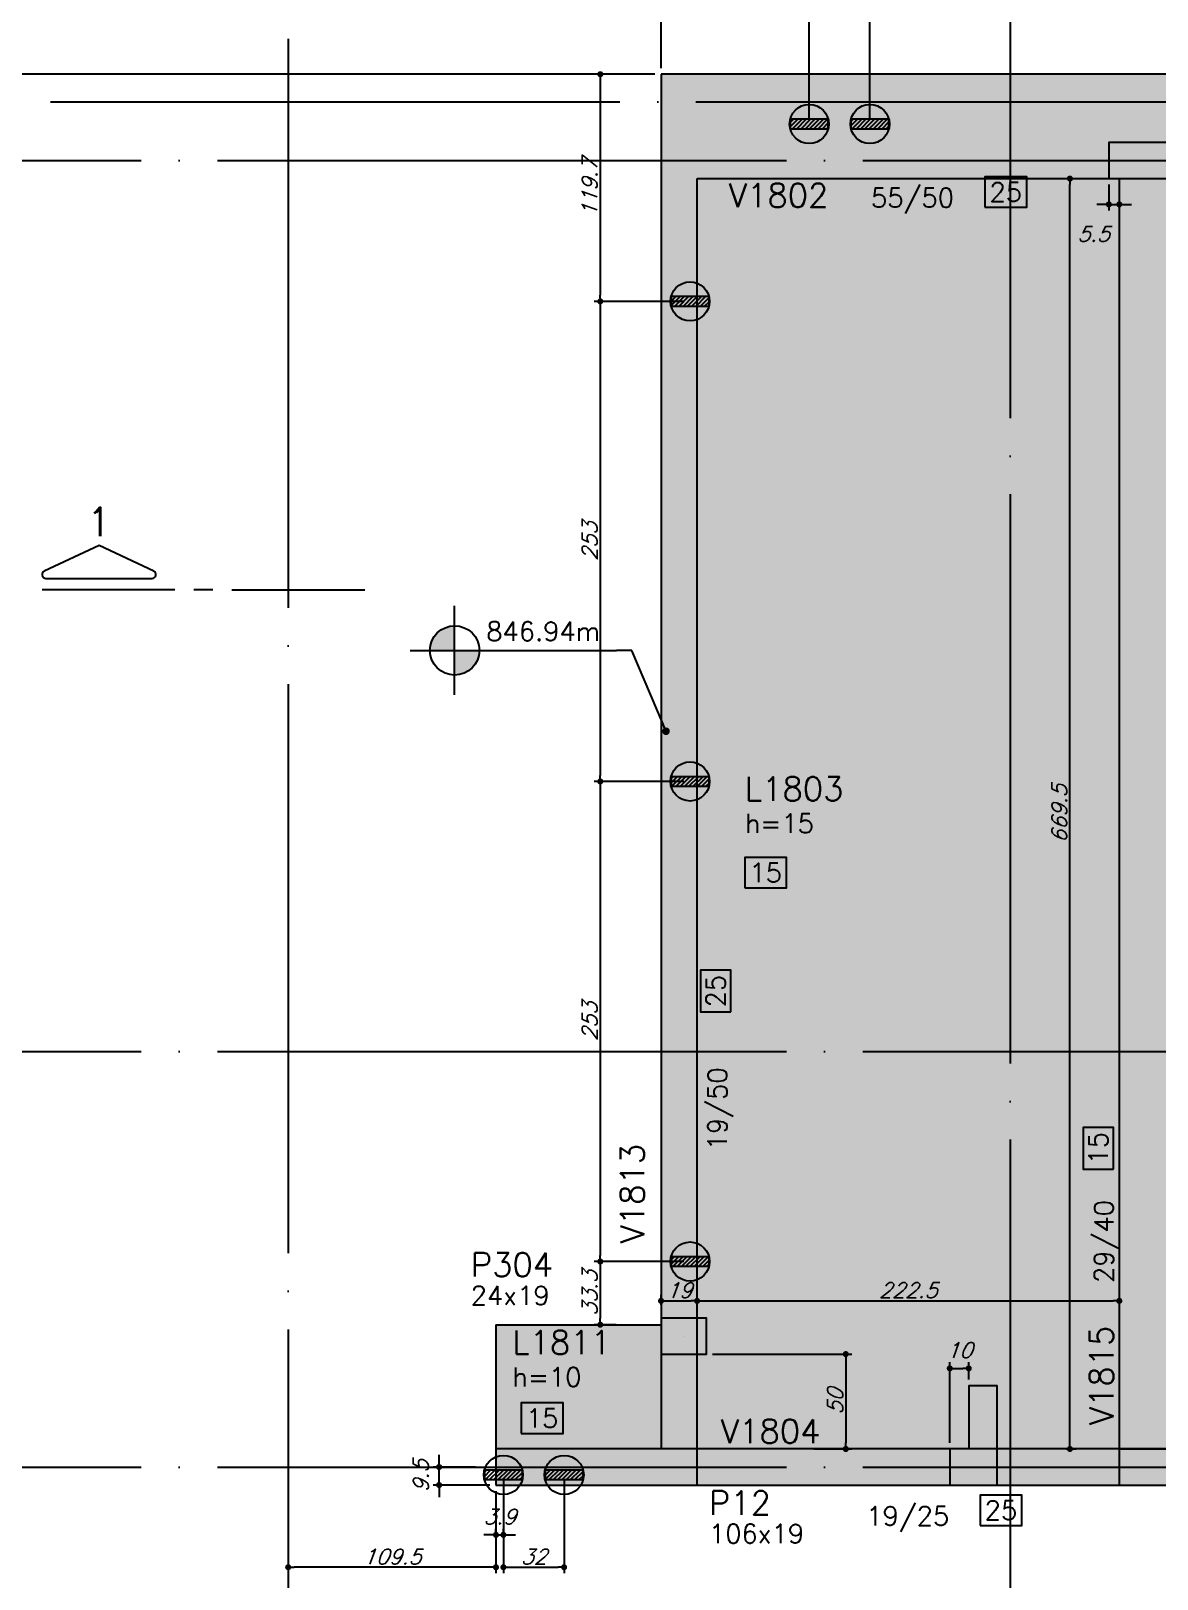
# Model space of a CAD drawing. Header units: millimetres. Extents: x -2404 to 6316, y -1750 to 2455.
# Drawn here: x -1226 to -632, y 596 to 1412 of the extents above; entities that cross this region are included whole.
import ezdxf
from ezdxf import colors
from ezdxf.entities.mleader import LeaderData, LeaderLine
from ezdxf.enums import TextEntityAlignment as Align
from ezdxf.math import Vec2, Vec3

# ---------------------------------------------------------------- set-up
doc = ezdxf.new("R2010")
doc.units = ezdxf.units.MM
doc.header["$LTSCALE"] = 50
doc.linetypes.add('EIXO', pattern=[6.8, 6, -0.4, 0, -0.4])
for name, color, linetype in [('242', 3, 'Continuous'), ('F-ARM', 6, 'Continuous'), ('F-AUX-RED', 1, 'Continuous'), ('F-CORTE', 4, 'Continuous'), ('F-CORTE-INDICAÇÃO', 4, 'Continuous'), ('F-COTAS', 106, 'Continuous'), ('F-COTAS ANCORAGEM', 106, 'Continuous'), ('F-DESNIVEL-1', 254, 'Continuous'), ('F-EIXO', 12, 'EIXO'), ('F-LAJES', 3, 'Continuous'), ('F-LAJES-DIM', 2, 'Continuous'), ('F-LAJES-NOME', 4, 'Continuous'), ('F-NÍVEL-PLANTA', 2, 'Continuous'), ('F-PILARES-DIM', 172, 'Continuous'), ('F-PILARES-M', 170, 'Continuous'), ('F-PILARES-NOME', 170, 'Continuous'), ('F-SOLIDO-CORTE', 71, 'Continuous'), ('F-TEXTO', 6, 'Continuous'), ('F-VIGAS', 3, 'Continuous'), ('F-VIGAS-DIM', 2, 'Continuous'), ('F-VIGAS-NOME', 4, 'Continuous')]:
    doc.layers.add(name, color=color, linetype=linetype)
doc.layers.add('F-DESNIVEL-2', color=7, linetype='Continuous', true_color=0xffd1e8)
doc.layers.add('F-DESNIVEL-4', color=7, linetype='Continuous', true_color=0xc3f1b6)
doc.styles.add('CP-TEXT-INCL', font='romans.shx', dxfattribs={"oblique": 20})
doc.styles.add('MCP', font='romans.shx')
doc.styles.add('ROMANS', font='romans.shx')
doc.styles.get("Standard").update_dxf_attribs({"font": 'romans.shx'})
doc.dimstyles.new('CP-COTAS-50', dxfattribs={"dimscale": 0.64, "dimtxt": 12.5, "dimasz": 5, "dimexe": 5, "dimexo": 5, "dimgap": 2.5, "dimtad": 1, "dimdec": 1, "dimdsep": 46, "dimtxsty": 'CP-TEXT-INCL', "dimblk1": 'DOT', "dimblk2": 'DOT', "dimsah": 1, "dimcen": 9, "dimclrd": 256, "dimclre": 256, "dimclrt": 256, "dimadec": 0, "dimazin": 0, "dimtfac": 1, "dimtdec": 1, "dimtmove": 2, "dimatfit": 3, "dimldrblk": 'DOT', "dimfxl": 0, "dimtolj": 1, "dimarcsym": 0})

# ---------------------------------------------------------------- blocks, each defined once
blk = doc.blocks.new('*U16')
at = {"layer": 'F-EIXO'}
blk.add_line((0, 0), (4857.5, 0), dxfattribs=at)
at = {"layer": 'F-TEXTO', "style": 'ROMANS'}
blk.add_attdef('EIXO', text='', height=17.5, dxfattribs=at).set_placement((-28.21, 0), align=Align.MIDDLE_CENTER)
blk = doc.blocks.new('*U17')
at = {"layer": 'F-EIXO'}
blk.add_line((0, 0), (4945.5, 0), dxfattribs=at)
at = {"layer": 'F-TEXTO', "style": 'ROMANS'}
blk.add_attdef('EIXO', text='', height=17.5, dxfattribs=at).set_placement((-28.21, 0), align=Align.MIDDLE_CENTER)
blk = doc.blocks.new('*U19')
at = {"layer": 'F-EIXO'}
blk.add_line((0, 0), (0, -2579.78), dxfattribs=at)
at = {"layer": 'F-TEXTO', "style": 'ROMANS'}
blk.add_attdef('EIXO', text='', height=17.5, rotation=360, dxfattribs=at).set_placement((0, 28.21), align=Align.MIDDLE_CENTER)
blk = doc.blocks.new('*U18')
at = {"layer": 'F-EIXO'}
blk.add_line((0, 0), (0, -2479.78), dxfattribs=at)
at = {"layer": 'F-TEXTO', "style": 'ROMANS'}
blk.add_attdef('EIXO', text='', height=17.5, rotation=360, dxfattribs=at).set_placement((0, 28.21), align=Align.MIDDLE_CENTER)
blk = doc.blocks.new('*U12')
at = {"layer": 'F-LAJES-DIM', "color": 1}
blk.add_lwpolyline([(0, 0), (22, 0), (22, 16), (0, 16)], close=True, dxfattribs=at)
at = {"layer": 'F-LAJES-DIM', "style": 'MCP'}
blk.add_attdef('DIM', text='', height=10, dxfattribs=at).set_placement((11, 8), align=Align.MIDDLE_CENTER)
blk = doc.blocks.new('*U5')
at = {"layer": 'F-VIGAS-DIM', "color": 1}
blk.add_lwpolyline([(0, 0), (22, 0), (22, 16), (0, 16)], close=True, dxfattribs=at)
at = {"layer": 'F-VIGAS-DIM', "style": 'MCP'}
blk.add_attdef('DIM', text='', height=10, dxfattribs=at).set_placement((11, 8), align=Align.MIDDLE_CENTER)
blk = doc.blocks.new('Nível - Planta')
at = {"layer": 'F-NÍVEL-PLANTA'}
h = blk.add_hatch(color=71, dxfattribs=at)
h.paths.add_polyline_path([(0, 0), (0, 0.26, 0.414214), (-0.26, 0)])
h.paths.add_polyline_path([(0.26, 0), (0, 0), (0, -0.26, 0.414214)])
for p, q in [((0, -0.469), (0, 0.469)), ((-0.469, 0), (1.704, 0))]:
    blk.add_line(p, q, dxfattribs=at)
blk.add_circle((0, 0), 0.26, dxfattribs=at)
at = {"layer": 'F-TEXTO', "color": 3, "style": 'MCP'}
blk.add_attdef('NÍVEL', (0.333, 0.102), '', height=0.2, dxfattribs=at)
blk = doc.blocks.new('*U9')
at = {"layer": 'F-CORTE-INDICAÇÃO'}
for p, q in [((-100, 0), (-170, 0)), ((-80, 0), (-90, 0)), ((-70, 0), (0, 0))]:
    blk.add_line(p, q, dxfattribs=at)
blk.add_lwpolyline([(-112, 6, 0.802585), (-111.15, 9.81), (-140, 23.26), (-168.85, 9.81, 0.802585), (-168, 6)], format="xyb", close=True, dxfattribs=at)
at = {"layer": 'F-CORTE-INDICAÇÃO', "style": 'ROMANS'}
blk.add_attdef('CORTE', text='', height=15, dxfattribs=at).set_placement((-140, 35.76), align=Align.MIDDLE_CENTER)
at = {"layer": 'F-CORTE-INDICAÇÃO', "color": 2, "style": 'ROMANS'}
blk.add_attdef('FOLHA', text='', height=12, dxfattribs=at).set_placement((-140, -10), align=Align.MIDDLE_CENTER)
blk = doc.blocks.new('_DOT')
at = {"color": 0, "linetype": 'ByBlock'}
blk.add_line((-0.5, 0), (-1, 0), dxfattribs=at)
at = {"color": 0, "linetype": 'ByBlock', "const_width": 0.5}
blk.add_lwpolyline([(-0.25, 0, 1), (0.25, 0, 1)], format="xyb", close=True, dxfattribs=at)
blk = doc.blocks.new('*D73')
at = {"layer": 'DEFPOINTS', "color": 0, "transparency": 16777216}
for p in [(-874.5, 742.56), (-652, 742.56), (-652, 742.56)]:
    blk.add_point(p, dxfattribs=at)
at = {"layer": 'F-COTAS', "lineweight": -2, "transparency": 16777216}
blk.add_line((-871.3, 742.56), (-655.2, 742.56), dxfattribs=at)
at = {"layer": 'F-COTAS', "lineweight": -2, "transparency": 16777216, "xscale": 3.2, "yscale": 3.2, "zscale": 3.2, "rotation": 180}
blk.add_blockref('_DOT', (-874.5, 742.56), dxfattribs=at)
at = {"layer": 'F-COTAS', "lineweight": -2, "transparency": 16777216, "xscale": 3.2, "yscale": 3.2, "zscale": 3.2}
blk.add_blockref('_DOT', (-652, 742.56), dxfattribs=at)
at = {"layer": 'F-COTAS', "transparency": 16777216, "insert": (-763.25, 748.16), "char_height": 8, "attachment_point": 5, "style": 'CP-TEXT-INCL'}
blk.add_mtext('\\A1;222.5', dxfattribs=at)
blk = doc.blocks.new('*D109')
at = {"layer": 'DEFPOINTS', "color": 0, "transparency": 16777216}
for p in [(-874.5, 742.56), (-893.5, 737.25), (-874.5, 737.25)]:
    blk.add_point(p, dxfattribs=at)
at = {"layer": 'F-COTAS', "lineweight": -2, "transparency": 16777216}
for p, q in [((-893.5, 740.45), (-893.5, 745.76)), ((-890.3, 742.56), (-877.7, 742.56)), ((-874.5, 740.45), (-874.5, 745.76))]:
    blk.add_line(p, q, dxfattribs=at)
at = {"layer": 'F-COTAS', "lineweight": -2, "transparency": 16777216, "xscale": 3.2, "yscale": 3.2, "zscale": 3.2, "rotation": 180}
blk.add_blockref('_DOT', (-893.5, 742.56), dxfattribs=at)
at = {"layer": 'F-COTAS', "lineweight": -2, "transparency": 16777216, "xscale": 3.2, "yscale": 3.2, "zscale": 3.2}
blk.add_blockref('_DOT', (-874.5, 742.56), dxfattribs=at)
at = {"layer": 'F-COTAS', "transparency": 16777216, "insert": (-884, 748.16), "char_height": 8, "attachment_point": 5, "style": 'CP-TEXT-INCL'}
blk.add_mtext('\\A1;19', dxfattribs=at)
blk = doc.blocks.new('*D138')
at = {"layer": 'DEFPOINTS', "color": 0, "transparency": 16777216}
for p in [(2835, 864.5), (-1650, -579), (2835, -715.16)]:
    blk.add_point(p, dxfattribs=at)
at = {"layer": 'F-COTAS', "lineweight": -2, "transparency": 16777216}
for p, q in [((2835, 861.3), (2835, -718.36)), ((-1650, -582.2), (-1650, -718.36)), ((-1646.8, -715.16), (2831.8, -715.16))]:
    blk.add_line(p, q, dxfattribs=at)
at = {"layer": 'F-COTAS', "lineweight": -2, "transparency": 16777216, "xscale": 3.2, "yscale": 3.2, "zscale": 3.2, "rotation": 180}
blk.add_blockref('_DOT', (-1650, -715.16), dxfattribs=at)
at = {"layer": 'F-COTAS', "lineweight": -2, "transparency": 16777216, "xscale": 3.2, "yscale": 3.2, "zscale": 3.2}
blk.add_blockref('_DOT', (2835, -715.16), dxfattribs=at)
at = {"layer": 'F-COTAS', "transparency": 16777216, "insert": (592.5, -709.56), "char_height": 8, "attachment_point": 5, "style": 'CP-TEXT-INCL'}
blk.add_mtext('\\A1;4485', dxfattribs=at)
blk = doc.blocks.new('*D181')
at = {"layer": 'DEFPOINTS', "color": 0, "transparency": 16777216}
for p in [(-893.5, 1738.65), (2835, 1624.5), (-893.5, 1389)]:
    blk.add_point(p, dxfattribs=at)
at = {"layer": 'F-COTAS', "lineweight": -2, "transparency": 16777216}
for p, q in [((-893.5, 1392.2), (-893.5, 1741.85)), ((2831.8, 1738.65), (-890.3, 1738.65)), ((2835, 1627.7), (2835, 1741.85))]:
    blk.add_line(p, q, dxfattribs=at)
at = {"layer": 'F-COTAS', "lineweight": -2, "transparency": 16777216, "xscale": 3.2, "yscale": 3.2, "zscale": 3.2, "rotation": 180}
blk.add_blockref('_DOT', (-893.5, 1738.65), dxfattribs=at)
at = {"layer": 'F-COTAS', "lineweight": -2, "transparency": 16777216, "xscale": 3.2, "yscale": 3.2, "zscale": 3.2}
blk.add_blockref('_DOT', (2835, 1738.65), dxfattribs=at)
at = {"layer": 'F-COTAS', "transparency": 16777216, "insert": (970.75, 1744.25), "char_height": 8, "attachment_point": 5, "style": 'CP-TEXT-INCL'}
blk.add_mtext('\\A1;3728.5', dxfattribs=at)
blk = doc.blocks.new('*D201')
at = {"layer": 'DEFPOINTS', "color": 0, "transparency": 16777216}
for p in [(-1791.22, 1389), (-893.5, 1389), (-1650, -579)]:
    blk.add_point(p, dxfattribs=at)
at = {"layer": 'F-COTAS', "lineweight": -2, "transparency": 16777216}
for p, q in [((-896.7, 1389), (-1794.42, 1389)), ((-1791.22, -575.8), (-1791.22, 1385.8)), ((-1653.2, -579), (-1794.42, -579))]:
    blk.add_line(p, q, dxfattribs=at)
at = {"layer": 'F-COTAS', "lineweight": -2, "transparency": 16777216, "xscale": 3.2, "yscale": 3.2, "zscale": 3.2}
for p, rotation in [((-1791.22, 1389), 90), ((-1791.22, -579), 270)]:
    blk.add_blockref('_DOT', p, dxfattribs=dict(at, rotation=rotation))
at = {"layer": 'F-COTAS', "transparency": 16777216, "insert": (-1796.82, 405), "char_height": 8, "attachment_point": 5, "rotation": 90, "style": 'CP-TEXT-INCL'}
blk.add_mtext('\\A1;1968', dxfattribs=at)
blk = doc.blocks.new('*D218')
at = {"layer": 'DEFPOINTS', "color": 0, "transparency": 16777216}
for p in [(-1010.47, 655), (-988.1, 655), (-980.5, 645.5)]:
    blk.add_point(p, dxfattribs=at)
at = {"layer": 'F-COTAS', "lineweight": -2, "transparency": 16777216}
for p, q in [((-1010.47, 658.2), (-1010.47, 661.4)), ((-991.3, 655), (-1013.67, 655)), ((-1010.47, 645.5), (-1010.47, 655)), ((-983.7, 645.5), (-1013.67, 645.5)), ((-1010.47, 642.3), (-1010.47, 639.1))]:
    blk.add_line(p, q, dxfattribs=at)
at = {"layer": 'F-COTAS', "lineweight": -2, "transparency": 16777216, "xscale": 3.2, "yscale": 3.2, "zscale": 3.2}
for p, rotation in [((-1010.47, 655), 270), ((-1010.47, 645.5), 90)]:
    blk.add_blockref('_DOT', p, dxfattribs=dict(at, rotation=rotation))
at = {"layer": 'F-COTAS', "transparency": 16777216, "insert": (-1020.07, 650.25), "char_height": 8, "attachment_point": 5, "rotation": 90, "style": 'CP-TEXT-INCL'}
blk.add_mtext('\\A1;9.5', dxfattribs=at)
blk = doc.blocks.new('*D219')
at = {"layer": 'DEFPOINTS', "color": 0, "transparency": 16777216}
for p in [(-980.5, 645.5), (-1090, 642.23), (-1090, 602.19)]:
    blk.add_point(p, dxfattribs=at)
at = {"layer": 'F-COTAS', "lineweight": -2, "transparency": 16777216}
for p, q in [((-1090, 639.03), (-1090, 598.99)), ((-980.5, 642.3), (-980.5, 598.99)), ((-983.7, 602.19), (-1086.8, 602.19))]:
    blk.add_line(p, q, dxfattribs=at)
at = {"layer": 'F-COTAS', "lineweight": -2, "transparency": 16777216, "xscale": 3.2, "yscale": 3.2, "zscale": 3.2, "rotation": 180}
blk.add_blockref('_DOT', (-1090, 602.19), dxfattribs=at)
at = {"layer": 'F-COTAS', "lineweight": -2, "transparency": 16777216, "xscale": 3.2, "yscale": 3.2, "zscale": 3.2}
blk.add_blockref('_DOT', (-980.5, 602.19), dxfattribs=at)
at = {"layer": 'F-COTAS', "transparency": 16777216, "insert": (-1035.25, 607.79), "char_height": 8, "attachment_point": 5, "style": 'CP-TEXT-INCL'}
blk.add_mtext('\\A1;109.5', dxfattribs=at)
blk = doc.blocks.new('*D235')
at = {"layer": 'DEFPOINTS', "color": 0, "transparency": 16777216}
for p in [(-869.5, 714.5), (-816.16, 664.5), (-796.14, 664.5)]:
    blk.add_point(p, dxfattribs=at)
at = {"layer": 'F-COTAS', "lineweight": -2, "transparency": 16777216}
for p, q in [((-866.3, 714.5), (-792.94, 714.5)), ((-796.14, 711.3), (-796.14, 667.7)), ((-812.96, 664.5), (-792.94, 664.5))]:
    blk.add_line(p, q, dxfattribs=at)
at = {"layer": 'F-COTAS', "lineweight": -2, "transparency": 16777216, "xscale": 3.2, "yscale": 3.2, "zscale": 3.2}
for p, rotation in [((-796.14, 714.5), 90), ((-796.14, 664.5), 270)]:
    blk.add_blockref('_DOT', p, dxfattribs=dict(at, rotation=rotation))
at = {"layer": 'F-COTAS', "transparency": 16777216, "insert": (-801.74, 689.5), "char_height": 8, "attachment_point": 5, "rotation": 90, "style": 'CP-TEXT-INCL'}
blk.add_mtext('\\A1;50', dxfattribs=at)
blk = doc.blocks.new('*D236')
at = {"layer": 'DEFPOINTS', "color": 0, "transparency": 16777216}
for p in [(-683.28, 1334), (-678.02, 1334), (-683.28, 664.5)]:
    blk.add_point(p, dxfattribs=at)
at = {"layer": 'F-COTAS', "lineweight": -2, "transparency": 16777216}
for p, q in [((-680.08, 1334), (-674.82, 1334)), ((-678.02, 667.7), (-678.02, 1330.8)), ((-680.08, 664.5), (-674.82, 664.5))]:
    blk.add_line(p, q, dxfattribs=at)
at = {"layer": 'F-COTAS', "lineweight": -2, "transparency": 16777216, "xscale": 3.2, "yscale": 3.2, "zscale": 3.2}
for p, rotation in [((-678.02, 1334), 90), ((-678.02, 664.5), 270)]:
    blk.add_blockref('_DOT', p, dxfattribs=dict(at, rotation=rotation))
at = {"layer": 'F-COTAS', "transparency": 16777216, "insert": (-683.62, 999.25), "char_height": 8, "attachment_point": 5, "rotation": 90, "style": 'CP-TEXT-INCL'}
blk.add_mtext('\\A1;669.5', dxfattribs=at)
blk = doc.blocks.new('*D237')
at = {"layer": 'DEFPOINTS', "color": 0, "transparency": 16777216}
for p in [(-731.34, 706.97), (-731.34, 697.85), (-741.34, 664.5)]:
    blk.add_point(p, dxfattribs=at)
at = {"layer": 'F-COTAS', "lineweight": -2, "transparency": 16777216}
for p, q in [((-741.34, 667.7), (-741.34, 710.17)), ((-731.34, 701.05), (-731.34, 710.17)), ((-738.14, 706.97), (-734.54, 706.97))]:
    blk.add_line(p, q, dxfattribs=at)
at = {"layer": 'F-COTAS', "lineweight": -2, "transparency": 16777216, "xscale": 3.2, "yscale": 3.2, "zscale": 3.2, "rotation": 180}
blk.add_blockref('_DOT', (-741.34, 706.97), dxfattribs=at)
at = {"layer": 'F-COTAS', "lineweight": -2, "transparency": 16777216, "xscale": 3.2, "yscale": 3.2, "zscale": 3.2}
blk.add_blockref('_DOT', (-731.34, 706.97), dxfattribs=at)
at = {"layer": 'F-COTAS', "transparency": 16777216, "insert": (-736.34, 716.57), "char_height": 8, "attachment_point": 5, "style": 'CP-TEXT-INCL'}
blk.add_mtext('\\A1;10', dxfattribs=at)
blk = doc.blocks.new('*D240')
at = {"layer": 'DEFPOINTS', "color": 0, "transparency": 16777216}
for p in [(-657.5, 1334), (-652, 1333.9), (-652, 1320.4)]:
    blk.add_point(p, dxfattribs=at)
at = {"layer": 'F-COTAS', "lineweight": -2, "transparency": 16777216}
for p, q in [((-657.5, 1330.8), (-657.5, 1317.2)), ((-652, 1330.7), (-652, 1317.2)), ((-660.7, 1320.4), (-663.9, 1320.4)), ((-657.5, 1320.4), (-652, 1320.4)), ((-648.8, 1320.4), (-645.6, 1320.4))]:
    blk.add_line(p, q, dxfattribs=at)
at = {"layer": 'F-COTAS', "lineweight": -2, "transparency": 16777216, "xscale": 3.2, "yscale": 3.2, "zscale": 3.2}
blk.add_blockref('_DOT', (-657.5, 1320.4), dxfattribs=at)
at = {"layer": 'F-COTAS', "lineweight": -2, "transparency": 16777216, "xscale": 3.2, "yscale": 3.2, "zscale": 3.2, "rotation": 180}
blk.add_blockref('_DOT', (-652, 1320.4), dxfattribs=at)
at = {"layer": 'F-COTAS', "transparency": 16777216, "insert": (-665.6, 1304.83), "char_height": 8, "attachment_point": 5, "style": 'CP-TEXT-INCL'}
blk.add_mtext('\\A1;5.5', dxfattribs=at)
blk = doc.blocks.new('PONTO ANCORAGEM_EST')
at = {"layer": 'F-ARM'}
h = blk.add_hatch(dxfattribs=at)
h.set_pattern_fill('ANSI31', color=2, scale=0.5)
h.paths.add_polyline_path([(-1159.55, 5937.09), (-1179.55, 5937.09), (-1179.55, 5932.09), (-1159.55, 5932.09)])
at = {"layer": 'F-ARM', "color": 3, "elevation": 0}
blk.add_lwpolyline([(-1179.55, 5932.09), (-1159.55, 5932.09), (-1159.55, 5937.09), (-1179.55, 5937.09)], close=True, dxfattribs=at)
at = {"layer": 'F-ARM', "color": 3}
blk.add_circle((-1169.55, 5934.59, 0), 10.31, dxfattribs=at)
blk = doc.blocks.new('*D344')
at = {"layer": 'DEFPOINTS', "color": 0, "transparency": 16777216}
for p in [(-783.43, 1444.43), (-783.43, 1362.76), (-616.43, 1362.76)]:
    blk.add_point(p, dxfattribs=at)
at = {"layer": 'F-COTAS ANCORAGEM', "lineweight": -2, "transparency": 16777216}
for p, q in [((-783.43, 1365.96), (-783.43, 1447.63)), ((-619.63, 1444.43), (-780.23, 1444.43)), ((-616.43, 1365.96), (-616.43, 1447.63))]:
    blk.add_line(p, q, dxfattribs=at)
at = {"layer": 'F-COTAS ANCORAGEM', "lineweight": -2, "transparency": 16777216, "xscale": 3.2, "yscale": 3.2, "zscale": 3.2, "rotation": 180}
blk.add_blockref('_DOT', (-783.43, 1444.43), dxfattribs=at)
at = {"layer": 'F-COTAS ANCORAGEM', "lineweight": -2, "transparency": 16777216, "xscale": 3.2, "yscale": 3.2, "zscale": 3.2}
blk.add_blockref('_DOT', (-616.43, 1444.43), dxfattribs=at)
at = {"layer": 'F-COTAS ANCORAGEM', "transparency": 16777216, "insert": (-699.93, 1450.03), "char_height": 8, "attachment_point": 5, "style": 'CP-TEXT-INCL'}
blk.add_mtext('\\A1;167', dxfattribs=at)
blk = doc.blocks.new('*D345')
at = {"layer": 'DEFPOINTS', "color": 0, "transparency": 16777216}
for p in [(-815.43, 1444.43), (-815.43, 1362.76), (-783.43, 1362.76)]:
    blk.add_point(p, dxfattribs=at)
at = {"layer": 'F-COTAS ANCORAGEM', "lineweight": -2, "transparency": 16777216}
for p, q in [((-815.43, 1365.96), (-815.43, 1447.63)), ((-786.63, 1444.43), (-812.23, 1444.43)), ((-783.43, 1365.96), (-783.43, 1447.63))]:
    blk.add_line(p, q, dxfattribs=at)
at = {"layer": 'F-COTAS ANCORAGEM', "lineweight": -2, "transparency": 16777216, "xscale": 3.2, "yscale": 3.2, "zscale": 3.2, "rotation": 180}
blk.add_blockref('_DOT', (-815.43, 1444.43), dxfattribs=at)
at = {"layer": 'F-COTAS ANCORAGEM', "lineweight": -2, "transparency": 16777216, "xscale": 3.2, "yscale": 3.2, "zscale": 3.2}
blk.add_blockref('_DOT', (-783.43, 1444.43), dxfattribs=at)
at = {"layer": 'F-COTAS ANCORAGEM', "transparency": 16777216, "insert": (-799.43, 1450.03), "char_height": 8, "attachment_point": 5, "style": 'CP-TEXT-INCL'}
blk.add_mtext('\\A1;32', dxfattribs=at)
blk = doc.blocks.new('*D346')
at = {"layer": 'DEFPOINTS', "color": 0, "transparency": 16777216}
for p in [(-893.5, 1444.43), (-893.5, 1389), (-815.43, 1362.76)]:
    blk.add_point(p, dxfattribs=at)
at = {"layer": 'F-COTAS ANCORAGEM', "lineweight": -2, "transparency": 16777216}
for p, q in [((-893.5, 1392.2), (-893.5, 1447.63)), ((-818.63, 1444.43), (-890.3, 1444.43)), ((-815.43, 1365.96), (-815.43, 1447.63))]:
    blk.add_line(p, q, dxfattribs=at)
at = {"layer": 'F-COTAS ANCORAGEM', "lineweight": -2, "transparency": 16777216, "xscale": 3.2, "yscale": 3.2, "zscale": 3.2, "rotation": 180}
blk.add_blockref('_DOT', (-893.5, 1444.43), dxfattribs=at)
at = {"layer": 'F-COTAS ANCORAGEM', "lineweight": -2, "transparency": 16777216, "xscale": 3.2, "yscale": 3.2, "zscale": 3.2}
blk.add_blockref('_DOT', (-815.43, 1444.43), dxfattribs=at)
at = {"layer": 'F-COTAS ANCORAGEM', "transparency": 16777216, "insert": (-854.47, 1450.03), "char_height": 8, "attachment_point": 5, "style": 'CP-TEXT-INCL'}
blk.add_mtext('\\A1;78.1', dxfattribs=at)
blk = doc.blocks.new('*D347')
at = {"layer": 'DEFPOINTS', "color": 0, "transparency": 16777216}
for p in [(-893.5, 1389), (-925.52, 1269.29), (-878.22, 1269.29)]:
    blk.add_point(p, dxfattribs=at)
at = {"layer": 'F-COTAS ANCORAGEM', "lineweight": -2, "transparency": 16777216}
for p, q in [((-896.7, 1389), (-928.72, 1389)), ((-925.52, 1385.8), (-925.52, 1272.49)), ((-881.42, 1269.29), (-928.72, 1269.29))]:
    blk.add_line(p, q, dxfattribs=at)
at = {"layer": 'F-COTAS ANCORAGEM', "lineweight": -2, "transparency": 16777216, "xscale": 3.2, "yscale": 3.2, "zscale": 3.2}
for p, rotation in [((-925.52, 1389), 90), ((-925.52, 1269.29), 270)]:
    blk.add_blockref('_DOT', p, dxfattribs=dict(at, rotation=rotation))
at = {"layer": 'F-COTAS ANCORAGEM', "transparency": 16777216, "insert": (-931.12, 1329.14), "char_height": 8, "attachment_point": 5, "rotation": 90, "style": 'CP-TEXT-INCL'}
blk.add_mtext('\\A1;119.7', dxfattribs=at)
blk = doc.blocks.new('*D348')
at = {"layer": 'DEFPOINTS', "color": 0, "transparency": 16777216}
for p in [(-878.22, 1269.29), (-925.52, 1016.29), (-878.22, 1016.29)]:
    blk.add_point(p, dxfattribs=at)
at = {"layer": 'F-COTAS ANCORAGEM', "lineweight": -2, "transparency": 16777216}
for p, q in [((-881.42, 1269.29), (-928.72, 1269.29)), ((-925.52, 1266.09), (-925.52, 1019.49)), ((-881.42, 1016.29), (-928.72, 1016.29))]:
    blk.add_line(p, q, dxfattribs=at)
at = {"layer": 'F-COTAS ANCORAGEM', "lineweight": -2, "transparency": 16777216, "xscale": 3.2, "yscale": 3.2, "zscale": 3.2}
for p, rotation in [((-925.52, 1269.29), 90), ((-925.52, 1016.29), 270)]:
    blk.add_blockref('_DOT', p, dxfattribs=dict(at, rotation=rotation))
at = {"layer": 'F-COTAS ANCORAGEM', "transparency": 16777216, "insert": (-931.12, 1142.79), "char_height": 8, "attachment_point": 5, "rotation": 90, "style": 'CP-TEXT-INCL'}
blk.add_mtext('\\A1;253', dxfattribs=at)
blk = doc.blocks.new('*D349')
at = {"layer": 'DEFPOINTS', "color": 0, "transparency": 16777216}
for p in [(-878.22, 1016.29), (-925.52, 763.29), (-878.22, 763.29)]:
    blk.add_point(p, dxfattribs=at)
at = {"layer": 'F-COTAS ANCORAGEM', "lineweight": -2, "transparency": 16777216}
for p, q in [((-881.42, 1016.29), (-928.72, 1016.29)), ((-925.52, 1013.09), (-925.52, 766.49)), ((-881.42, 763.29), (-928.72, 763.29))]:
    blk.add_line(p, q, dxfattribs=at)
at = {"layer": 'F-COTAS ANCORAGEM', "lineweight": -2, "transparency": 16777216, "xscale": 3.2, "yscale": 3.2, "zscale": 3.2}
for p, rotation in [((-925.52, 1016.29), 90), ((-925.52, 763.29), 270)]:
    blk.add_blockref('_DOT', p, dxfattribs=dict(at, rotation=rotation))
at = {"layer": 'F-COTAS ANCORAGEM', "transparency": 16777216, "insert": (-931.12, 889.79), "char_height": 8, "attachment_point": 5, "rotation": 90, "style": 'CP-TEXT-INCL'}
blk.add_mtext('\\A1;253', dxfattribs=at)
blk = doc.blocks.new('*D350')
at = {"layer": 'DEFPOINTS', "color": 0, "transparency": 16777216}
for p in [(-878.22, 763.29), (-925.52, 730), (-914.04, 730)]:
    blk.add_point(p, dxfattribs=at)
at = {"layer": 'F-COTAS ANCORAGEM', "lineweight": -2, "transparency": 16777216}
for p, q in [((-881.42, 763.29), (-928.72, 763.29)), ((-925.52, 760.09), (-925.52, 733.2)), ((-917.24, 730), (-928.72, 730))]:
    blk.add_line(p, q, dxfattribs=at)
at = {"layer": 'F-COTAS ANCORAGEM', "lineweight": -2, "transparency": 16777216, "xscale": 3.2, "yscale": 3.2, "zscale": 3.2}
for p, rotation in [((-925.52, 763.29), 90), ((-925.52, 730), 270)]:
    blk.add_blockref('_DOT', p, dxfattribs=dict(at, rotation=rotation))
at = {"layer": 'F-COTAS ANCORAGEM', "transparency": 16777216, "insert": (-931.12, 746.64), "char_height": 8, "attachment_point": 5, "rotation": 90, "style": 'CP-TEXT-INCL'}
blk.add_mtext('\\A1;33.3', dxfattribs=at)
blk = doc.blocks.new('*D351')
at = {"layer": 'DEFPOINTS', "color": 0, "transparency": 16777216}
for p in [(-976.58, 650.84), (-944.58, 650.84), (-944.58, 602.19)]:
    blk.add_point(p, dxfattribs=at)
at = {"layer": 'F-COTAS ANCORAGEM', "lineweight": -2, "transparency": 16777216}
for p, q in [((-976.58, 647.64), (-976.58, 598.99)), ((-944.58, 647.64), (-944.58, 598.99)), ((-973.38, 602.19), (-947.78, 602.19))]:
    blk.add_line(p, q, dxfattribs=at)
at = {"layer": 'F-COTAS ANCORAGEM', "lineweight": -2, "transparency": 16777216, "xscale": 3.2, "yscale": 3.2, "zscale": 3.2, "rotation": 180}
blk.add_blockref('_DOT', (-976.58, 602.19), dxfattribs=at)
at = {"layer": 'F-COTAS ANCORAGEM', "lineweight": -2, "transparency": 16777216, "xscale": 3.2, "yscale": 3.2, "zscale": 3.2}
blk.add_blockref('_DOT', (-944.58, 602.19), dxfattribs=at)
at = {"layer": 'F-COTAS ANCORAGEM', "transparency": 16777216, "insert": (-960.58, 607.79), "char_height": 8, "attachment_point": 5, "style": 'CP-TEXT-INCL'}
blk.add_mtext('\\A1;32', dxfattribs=at)
blk = doc.blocks.new('*D352')
at = {"layer": 'DEFPOINTS', "color": 0, "transparency": 16777216}
for p in [(-980.5, 616.67), (-976.58, 619.25), (-976.58, 616.67)]:
    blk.add_point(p, dxfattribs=at)
at = {"layer": 'F-COTAS ANCORAGEM', "lineweight": -2, "transparency": 16777216}
for p, q in [((-980.5, 619.87), (-980.5, 622.45)), ((-976.58, 619.87), (-976.58, 622.45)), ((-983.7, 619.25), (-986.9, 619.25)), ((-980.5, 619.25), (-976.58, 619.25)), ((-973.38, 619.25), (-970.18, 619.25))]:
    blk.add_line(p, q, dxfattribs=at)
at = {"layer": 'F-COTAS ANCORAGEM', "lineweight": -2, "transparency": 16777216, "xscale": 3.2, "yscale": 3.2, "zscale": 3.2}
blk.add_blockref('_DOT', (-980.5, 619.25), dxfattribs=at)
at = {"layer": 'F-COTAS ANCORAGEM', "lineweight": -2, "transparency": 16777216, "xscale": 3.2, "yscale": 3.2, "zscale": 3.2, "rotation": 180}
blk.add_blockref('_DOT', (-976.58, 619.25), dxfattribs=at)
at = {"layer": 'F-COTAS ANCORAGEM', "transparency": 16777216, "insert": (-978.54, 628.85), "char_height": 8, "attachment_point": 5, "style": 'CP-TEXT-INCL'}
blk.add_mtext('\\A1;3.9', dxfattribs=at)

msp = doc.modelspace()

# ---------------------------------------------------------------- hatches: boundary and pattern name
at = {"layer": 'F-DESNIVEL-1', "linetype": 'Continuous'}
msp.add_hatch(color=256, dxfattribs=at).paths.add_polyline_path([(-980.5, 645.5), (-874.5, 645.5), (-874.5, 664.5), (-980.5, 664.5)], flags=16)
at = {"layer": 'F-SOLIDO-CORTE', "linetype": 'Continuous'}
msp.add_hatch(color=256, dxfattribs=at).paths.add_polyline_path([(-741.335, 645.5), (-716.335, 645.5), (-716.335, 697.85), (-731.335, 697.85), (-731.335, 664.5), (-741.335, 664.5)], flags=16)

# ---------------------------------------------------------------- linework, layer by layer
at = {"layer": '242', "linetype": 'Continuous'}
for p, q in [((-881.5, 724), (-881.5, 724)), ((-637.5, 655), (-637.5, 655))]:
    msp.add_line(p, q, dxfattribs=at)
at = {"layer": 'F-CORTE', "linetype": 'Continuous'}
msp.add_lwpolyline([(-731.335, 697.85), (-731.335, 664.5), (-741.335, 664.5), (-741.335, 645.5), (-716.335, 645.5), (-716.335, 697.85)], dxfattribs=at)
at = {"layer": 'F-DESNIVEL-1', "linetype": 'Continuous'}
for points in [[(-874.5, 1334), (-893.5, 1389), (-893.5, 664.6)], [(-874.5, 1334), (-637.5, 1389), (-893.5, 1389)], [(-874.5, 1334), (-893.5, 1389), (-874.5, 1334)], [(-874.5, 1334), (-637.5, 1334), (-637.5, 1389)], [(-637.5, 1334), (-328, 1334), (-309, 1389)], [(-637.5, 1334), (-309, 1389), (-637.5, 1389)], [(-637.5, 1334), (-637.5, 1389), (-637.5, 1334)], [(-874.5, 1334), (-893.5, 664.6), (-874.5, 664.6)], [(-874.5, 1334), (-874.5, 664.6), (-874.5, 1334)], [(-637.5, 645.5), (-637.5, 664.5), (-874.4, 664.5)], [(-637.5, 645.5), (-874.4, 664.5), (-874.4, 645.5)], [(-637.5, 645.5), (-506, 645.5), (-506, 664.5)], [(-637.5, 645.5), (-506, 664.5), (-637.5, 664.5)], [(-637.5, 645.5), (-637.5, 664.5), (-637.5, 645.5)], [(-637.5, 645.5), (-874.4, 645.5), (-637.5, 645.5)]]:
    msp.add_solid(points, dxfattribs=at)
at = {"layer": 'F-DESNIVEL-2', "linetype": 'Continuous'}
for points in [[(-874.5, 664.5), (-652, 664.5), (-652, 1334)], [(-874.5, 664.5), (-652, 1334), (-874.5, 664.5)], [(-874.5, 664.5), (-652, 1334), (-874.5, 1334)], [(-874.5, 664.5), (-874.5, 1334), (-874.5, 664.5)], [(-623, 1334), (-652, 1334), (-623, 1334)], [(-623, 664.5), (-623, 1333.9), (-652, 1333.9)], [(-623, 664.5), (-652, 1333.9), (-652, 664.5)], [(-623, 664.5), (-652, 664.5), (-623, 664.5)]]:
    msp.add_solid(points, dxfattribs=at)
at = {"layer": 'F-DESNIVEL-2'}
for points in [[(-893.5, 664.5), (-893.5, 730), (-980.5, 730)], [(-893.5, 664.5), (-980.5, 730), (-893.5, 664.5)], [(-893.5, 664.5), (-980.5, 730), (-980.5, 664.5)]]:
    msp.add_solid(points, dxfattribs=at)
at = {"layer": 'F-DESNIVEL-4', "linetype": 'Continuous'}
msp.add_solid([(-893.5, 664.5), (-980.5, 664.5), (-893.5, 664.5)], dxfattribs=at)
at = {"layer": 'F-LAJES', "linetype": 'Continuous'}
for q in [(-980.5, 664.5), (-893.5, 730)]:
    msp.add_line((-980.5, 730), q, dxfattribs=at)
at = {"layer": 'F-PILARES-M', "linetype": 'Continuous'}
for points in [[(-657.5, 1334), (-607.5, 1334), (-607.5, 1353), (-657.5, 1353), (-657.5, 1334)], [(-893.5, 714.5), (-869.5, 714.5), (-869.5, 733.5), (-893.5, 733.5), (-893.5, 714.5)], [(-980.5, 645.5), (-874.5, 645.5), (-874.5, 664.5), (-980.5, 664.5), (-980.5, 645.5)], [(-652, 645.5), (-623, 645.5), (-623, 664.5), (-652, 664.5), (-652, 645.5)]]:
    msp.add_lwpolyline(points, dxfattribs=at)
at = {"layer": 'F-SOLIDO-CORTE', "linetype": 'Continuous'}
msp.add_lwpolyline([(-741.335, 645.5), (-716.335, 645.5), (-716.335, 697.85), (-731.335, 697.85), (-731.335, 664.5), (-741.335, 664.5), (-741.335, 645.5)], dxfattribs=at)
at = {"layer": 'F-VIGAS'}
msp.add_line((-652, 664.5), (-623, 664.5), dxfattribs=at)
for points in [[(-893.5, 1389), (-893.5, 664.5)], [(-637.5, 1389), (-893.5, 1389)], [(-309, 1389), (-637.5, 1389)], [(-874.5, 664.5), (-874.5, 1334)], [(-874.5, 1334), (-652, 1334)], [(-652, 1334), (-652, 867.5)], [(-652, 867.5), (-652, 664.5)], [(-652, 664.5), (-874.5, 664.5)], [(-874.5, 645.5), (-637.5, 645.5)], [(-637.5, 645.5), (-515.5, 645.5)]]:
    msp.add_lwpolyline(points, dxfattribs=at)

# ---------------------------------------------------------------- block references
at = {"layer": 'F-ARM'}
for p in [(354.121, -4571.833, 0), (386.121, -4571.833, 0), (291.335, -4665.307, 0), (291.335, -4918.307, 0), (291.335, -5171.307, 0), (192.969, -5283.751, 0), (224.969, -5283.751, 0)]:
    msp.add_blockref('PONTO ANCORAGEM_EST', p, dxfattribs=at)
at = {"layer": 'F-CORTE-INDICAÇÃO', "linetype": 'Continuous'}
ref = msp.add_blockref('*U9', (-1049.657, 1117.319), dxfattribs=at)
ref.add_attrib('CORTE', '1', dxfattribs={"height": 15, "style": 'ROMANS'}).set_placement((-1189.657, 1153.082), align=Align.MIDDLE_CENTER)
at = {"layer": 'F-EIXO', "linetype": 'Continuous'}
for name, p in [('*U19', (-709.5, 1847.82)), ('*U18', (-1090, 1747.82)), ('*U17', (-1895.471, 1374.5)), ('*U16', (-1807.517, 1343.5)), ('*U16', (-1807.517, 874)), ('*U16', (-1807.517, 655))]:
    msp.add_blockref(name, p, dxfattribs=at)
at = {"layer": 'F-LAJES-DIM', "linetype": 'Continuous'}
for p in [(-849.359, 960.25), (-967.161, 672.737)]:
    msp.add_blockref('*U12', p, dxfattribs=at).add_auto_attribs({'DIM': '15'})
at = {"layer": 'F-NÍVEL-PLANTA', "linetype": 'Continuous', "xscale": 50, "yscale": 50, "zscale": 50}
msp.add_blockref('Nível - Planta', (-1002.264, 1085.334), dxfattribs=at).add_auto_attribs({'NÍVEL': '846.94m'})
at = {"layer": 'F-VIGAS-DIM', "linetype": 'Continuous'}
for p in [(-722.818, 1318.895), (-725.346, 624.235)]:
    msp.add_blockref('*U5', p, dxfattribs=at).add_auto_attribs({'DIM': '25'})
at = {"layer": 'F-VIGAS-DIM', "linetype": 'Continuous', "rotation": 90}
for p, values in [((-856.666, 894.807), {'DIM': '25'}), ((-655.125, 812), {'DIM': '15'})]:
    msp.add_blockref('*U5', p, dxfattribs=at).add_auto_attribs(values)

# ---------------------------------------------------------------- texts
at = {"layer": 'F-LAJES-DIM', "linetype": 'Continuous', "style": 'MCP'}
for s, p in [('h=15', (-849.359, 989.15)), ('h=10', (-971.873, 697.4))]:
    msp.add_text(s, height=10, dxfattribs=at).set_placement(p)
at = {"layer": 'F-LAJES-NOME', "linetype": 'Continuous', "style": 'MCP'}
for s, p in [('L1803', (-849.359, 1006.15)), ('L1811', (-971.873, 714.4))]:
    msp.add_text(s, height=12.5, dxfattribs=at).set_placement(p)
at = {"layer": 'F-PILARES-DIM', "linetype": 'Continuous', "style": 'MCP'}
for s, p in [('24x19', (-993.789, 740.382)), ('106x19', (-868.25, 614.875))]:
    msp.add_text(s, height=10, dxfattribs=at).set_placement(p)
at = {"layer": 'F-PILARES-NOME', "linetype": 'Continuous', "style": 'MCP'}
for s, p in [('P304', (-993.789, 755.382)), ('P12', (-868.25, 629.875))]:
    msp.add_text(s, height=12.5, dxfattribs=at).set_placement(p)
at = {"layer": 'F-VIGAS-DIM', "linetype": 'Continuous', "style": 'MCP'}
for s, p in [('55/50', (-782.818, 1318.895)), ('19/25', (-785.346, 624.235))]:
    msp.add_text(s, height=10, dxfattribs=at).set_placement(p)
for s, p in [('19/50', (-858.786, 821.918)), ('29/40', (-655.125, 752))]:
    msp.add_text(s, height=10, rotation=90, dxfattribs=at).set_placement(p)
at = {"layer": 'F-VIGAS-NOME', "linetype": 'Continuous', "style": 'MCP'}
for s, p in [('V1802', (-857.818, 1318.895)), ('V1804', (-862, 667.625))]:
    msp.add_text(s, height=12.5, dxfattribs=at).set_placement(p)
for s, p in [('V1813', (-902.402, 772.834)), ('V1815', (-655.125, 677))]:
    msp.add_text(s, height=12.5, rotation=90, dxfattribs=at).set_placement(p)

# ---------------------------------------------------------------- dimensions: what is measured, and where the dimension line sits
at = {"layer": 'F-COTAS'}
for base, p1, p2, picture, middle in [((-893.5, 1738.651), (2835, 1624.5), (-893.5, 1389), '*D181', (970.75, 1744.251)), ((2835, -715.164), (-1650, -579), (2835, 864.5), '*D138', (592.5, -709.564)), ((-874.5, 742.563), (-893.5, 737.25), (-874.5, 737.25), '*D109', (-884, 748.163)), ((-1090, 602.189), (-980.5, 645.5), (-1090, 642.227), '*D219', (-1035.25, 607.789))]:
    dim = msp.add_linear_dim(base=base, p1=p1, p2=p2, dimstyle='CP-COTAS-50', dxfattribs=at)
    dim.commit()
    dim.dimension.update_dxf_attribs({"geometry": picture, "text_midpoint": middle})
for base, p1, p2, angle, picture, middle in [((-1791.216, 1389), (-1650, -579), (-893.5, 1389), 90, '*D201', (-1796.816, 405)), ((-652, 742.563), (-874.5, 742.563), (-652, 742.563), 180, '*D73', (-763.25, 748.163)), ((-1010.468, 655), (-980.5, 645.5), (-988.103, 655), 90, '*D218', (-1020.068, 650.25))]:
    dim = msp.add_linear_dim(base=base, p1=p1, p2=p2, angle=angle, dimstyle='CP-COTAS-50', dxfattribs=at)
    dim.commit()
    dim.dimension.update_dxf_attribs({"geometry": picture, "text_midpoint": middle})
for base, p1, p2, picture, middle in [((-678.022, 1334), (-683.283, 664.5), (-683.283, 1334), '*D236', (-683.622, 999.25)), ((-796.136, 664.5), (-869.5, 714.5), (-816.163, 664.5), '*D235', (-801.736, 689.5))]:
    dim = msp.add_linear_dim(base=base, p1=p1, p2=p2, angle=90, dimstyle='CP-COTAS-50', override={"dimfxl": 7.5}, dxfattribs=at)
    dim.commit()
    dim.dimension.update_dxf_attribs({"geometry": picture, "text_midpoint": middle})
dim = msp.add_linear_dim(base=(-652, 1320.401), p1=(-657.5, 1334), p2=(-652, 1333.9), dimstyle='CP-COTAS-50', override={"dimfxl": 7.5}, dxfattribs=at)
dim.commit()
dim.dimension.update_dxf_attribs({"geometry": '*D240', "text_midpoint": (-665.601, 1304.83), "dimtype": 160})
dim = msp.add_linear_dim(base=(-731.335, 706.967), p1=(-741.335, 664.5), p2=(-731.335, 697.85), dimstyle='CP-COTAS-50', override={"dimfxl": 7.5}, dxfattribs=at)
dim.commit()
dim.dimension.update_dxf_attribs({"geometry": '*D237', "text_midpoint": (-736.335, 716.567)})
at = {"layer": 'F-COTAS ANCORAGEM'}
for base, p1, p2, picture, middle in [((-893.5, 1444.43), (-815.432, 1362.761), (-893.5, 1389), '*D346', (-854.466, 1450.03)), ((-815.432, 1444.43), (-783.432, 1362.761), (-815.432, 1362.761), '*D345', (-799.432, 1450.03)), ((-783.432, 1444.43), (-616.432, 1362.761), (-783.432, 1362.761), '*D344', (-699.932, 1450.03)), ((-944.584, 602.189), (-976.584, 650.844), (-944.584, 650.844), '*D351', (-960.584, 607.789)), ((-976.584, 619.248), (-980.5, 616.672), (-976.584, 616.672), '*D352', (-978.542, 628.848))]:
    dim = msp.add_linear_dim(base=base, p1=p1, p2=p2, dimstyle='CP-COTAS-50', override={"dimfxl": 7.5}, dxfattribs=at)
    dim.commit()
    dim.dimension.update_dxf_attribs({"geometry": picture, "text_midpoint": middle})
for base, p1, p2, picture, middle in [((-925.515, 1269.288), (-893.5, 1389), (-878.218, 1269.288), '*D347', (-931.115, 1329.144)), ((-925.515, 1016.288), (-878.218, 1269.288), (-878.218, 1016.288), '*D348', (-931.115, 1142.788)), ((-925.515, 763.288), (-878.218, 1016.288), (-878.218, 763.288), '*D349', (-931.115, 889.788)), ((-925.515, 730), (-878.218, 763.288), (-914.041, 730), '*D350', (-931.115, 746.644))]:
    dim = msp.add_linear_dim(base=base, p1=p1, p2=p2, angle=90, dimstyle='CP-COTAS-50', override={"dimfxl": 7.5}, dxfattribs=at)
    dim.commit()
    dim.dimension.update_dxf_attribs({"geometry": picture, "text_midpoint": middle})

# ---------------------------------------------------------------- leaders
at = {"layer": 'F-AUX-RED'}
ml = msp.add_multileader_mtext('Standard', dxfattribs=at)
ml.set_content('', color=256)
ml.set_leader_properties()
ml.set_arrow_properties(name='DOT')
ml.build(insert=Vec2(0, 0))
ctx = ml.context
ctx.base_point, ctx.plane_origin = Vec3(-921.065, 1085.334), Vec3(-890.885, 1042.73)
ctx.text_align_type = 2
notes = []
notes.append((ctx, [(0, (1, 1, 0), (-908.889, 1085.334), (-1, 0), 8.176, [(0, [(-890.885, 1042.73)], 0, [])])]))
ctx.mtext.insert, ctx.mtext.alignment, ctx.mtext.flow_direction = Vec3(-919.065, 1087.334), 3, 5
for ctx, leaders in notes:
    for number, flags, end, landing, length, lines in leaders:
        leader = LeaderData()
        leader.index, (leader.has_last_leader_line, leader.has_dogleg_vector, leader.attachment_direction) = number, flags
        leader.last_leader_point, leader.dogleg_vector, leader.dogleg_length = Vec3(end), Vec3(landing), length
        for number, points, colour, breaks in lines:
            line = LeaderLine()
            line.index, line.vertices, line.color, line.breaks = number, Vec3.list(points), colors.encode_raw_color(colour), breaks
            leader.lines.append(line)
        ctx.leaders.append(leader)

doc.saveas('drawing.dxf')
